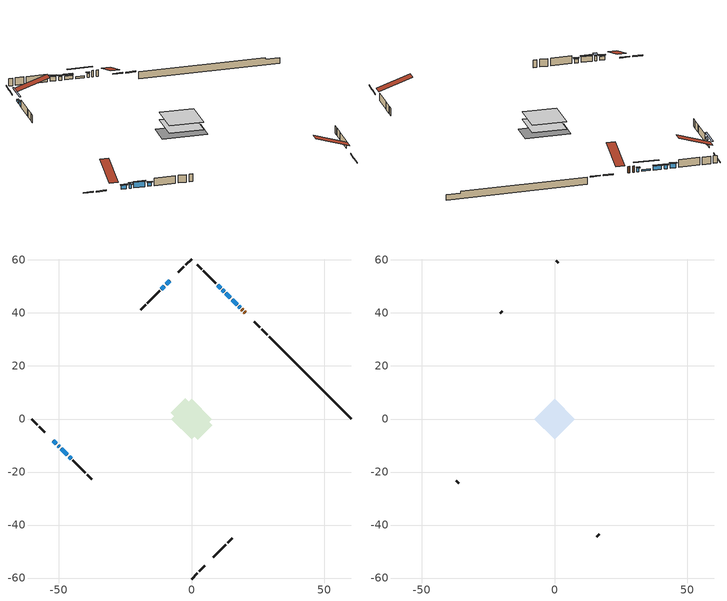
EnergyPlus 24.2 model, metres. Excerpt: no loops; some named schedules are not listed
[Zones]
conditioned space
 floor adiabatic (AdiabaticFloorConstruction): -7.64,0 0,7.64 7.64,0 0,-7.64 z0.84
 floor foundation (Slab1 construction): -7.77,2.27 -2.27,7.77 7.77,-2.27 2.27,-7.77 z-1.48
 wall outside (RimJoist1 construction): 0,-60.38 2.18,-58.19 / -60.38,0 -58.19,-2.18 / 0,60.38 -2.18,58.19 / 28.64,31.74 26.45,33.92 z0.84:1.14
 wall outside (RimJoist2 construction): 2.84,-57.53 5.03,-55.35 / -57.53,-2.84 -55.35,-5.03 / -2.84,57.53 -5.03,55.35 / 25.8,34.58 23.61,36.76 z0.84:1.14
 wall outside (AdiabaticWallConstruction 1): 20.34,40.04 19.95,40.42 / 19.3,41.08 18.98,41.4 z0.84:2.87
 wall outside (AdiabaticWallConstruction): 18.32,42.06 17.89,42.49 / -52.07,-8.3 -50.96,-9.42 / 14.69,45.69 12.99,47.38 / 12.34,48.04 11.65,48.72 / -46.22,-14.15 -45.38,-15 z0.84:2.06; 17.23,43.14 15.34,45.03 / -8.3,52.07 -9.56,50.81 z0.84:1.43; 11,49.38 9.81,50.56 / -10.22,50.16 -11.4,48.97 z0.84:2.29; -50.3,-10.07 -49.87,-10.5 z0.84:2.37; -49.22,-11.16 -46.88,-13.5 z0.84:2.59
 wall outside (Wall1 construction): 8.3,-52.07 12.93,-47.44 / -44.72,-15.65 -40.09,-20.29 / -12.06,48.32 -16.69,43.68 / 9.16,51.22 4.52,55.85 z0.84:3.28
 wall outside (Wall2 construction): 13.59,-46.78 15.36,-45.01 / -39.43,-20.94 -37.66,-22.71 / -17.35,43.03 -19.12,41.26 / 3.87,56.51 2.1,58.28 z0.84:3.28
 wall foundation (FoundationWall1 construction): 29.3,31.08,-1.48 29.3,31.08,0.84 57.27,3.11,0.84 57.27,3.11,0.25 60.38,0,0.25 60.38,0,-1.48
 window (WindowConstruction 7): 18.32,42.06 17.89,42.49 z0.84:2.06
 window (WindowConstruction 6): -52.07,-8.3 -50.96,-9.42 z0.84:2.06
 window (WindowConstruction 9): 17.23,43.14 15.34,45.03 z0.84:1.43
 window (WindowConstruction 10): -8.3,52.07 -9.56,50.81 z0.84:1.43
 window (WindowConstruction): 14.68,45.69 12.99,47.38 z0.84:2.06
 window (WindowConstruction 1): 12.34,48.04 11.65,48.72 z0.84:2.06
 window (WindowConstruction 2): 11,49.38 9.81,50.56 z0.84:2.29
 window (WindowConstruction 3): -10.22,50.16 -11.4,48.97 z0.84:2.29
 window (WindowConstruction 8): -50.3,-10.07 -49.87,-10.5 z0.84:2.36
 window (WindowConstruction 4): -49.21,-11.16 -46.88,-13.49 z0.84:2.59
 window (WindowConstruction 5): -46.22,-14.15 -45.38,-15 z0.84:2.06
 door (Door): 20.34,40.04 19.95,40.42 z0.84:2.87
 door (Door 1): 19.3,41.08 18.98,41.4 z0.84:2.87
 ceiling adiabatic (AdiabaticFloorConstruction): 0,-7.64 7.64,0 0,7.64 -7.64,0 z0.84
attic - vented
 floor to conditioned space (Floor1 construction Reversed): -7.64,0 0,7.64 7.64,0 0,-7.64 z3.28
 wall outside (Wall3 construction): 16.02,-44.36 16.8,-43.58 / -37.01,-23.37 -36.22,-24.15 / -19.78,40.6 -20.56,39.82 / 1.44,58.94 0.66,59.72 z0.84:3.28
 roof outside (Roof1 construction): 7.64,-52.73,3.28 0.2,-45.29,6.79 -1.76,-47.25,6.79 5.68,-54.69,3.28; -52.73,-7.64,3.28 -45.29,-0.2,6.79 -47.25,1.76,6.79 -54.69,-5.68,3.28; -7.64,52.73,3.28 -0.2,45.29,6.79 1.76,47.25,6.79 -5.68,54.69,3.28; 20.99,39.38,3.28 13.55,31.94,6.79 15.51,29.98,6.79 22.96,37.42,3.28
shading: 17.68,42.7 18.53,41.85 18.96,42.28 18.11,43.13 z2.36; -50.75,-9.63 -52.29,-8.09 -52.72,-8.52 -51.18,-10.06 z2.36; 13.48,46.9 19.1,41.28 19.39,41.57 13.77,47.19 z4.06; -11.43,48.95 -6.44,53.94 -6.73,54.23 -11.72,49.24 z4.06; 12.78,47.59 14.9,45.48 15.33,45.91 13.21,48.02 z2.36; 11.44,48.93 12.55,47.83 12.98,48.26 11.87,49.36 z2.36; 9.6,50.77 11.21,49.17 11.64,49.6 10.03,51.21 z2.59; -11.55,48.83 -10.08,50.3 -10.37,50.59 -11.84,49.12 z2.49; -49.66,-10.72 -50.51,-9.86 -51.59,-10.94 -50.74,-11.79 z2.66; -46.67,-13.71 -49.43,-10.95 -49.64,-11.16 -46.88,-13.92 z2.89; -45.17,-15.21 -46.44,-13.94 -46.87,-14.37 -45.6,-15.64 z2.36
[Building]
Building 1: Terrain=Suburbs
[Site:Location]
Quebec Intl AP_QC: Latitude {deg}=46.8; Longitude {deg}=-71.38; Time Zone {hr}=-5; Elevation {m}=74; Keep Site Location Information=Yes
[Site:GroundTemperature:Shallow]
0.0108218, -2.24938, -2.43038, -1.3578, 2.94801, 7.23376, 10.9493, 13.303, 13.5029, 11.5886, 7.96783, 3.81355
[Site:WaterMainsTemperature]
Calculation Method=Schedule; Temperature Schedule=mains temperature schedule
[Material] Roughness=Rough; Thermal Absorptance=0.9
Name | Thickness {m} | Conductivity {W/m-K} | Density {kg/m3} | Specific Heat {J/kg-K} | Solar Absorptance | Visible Absorptance
asphalt or fiberglass shingles | 0.00635 | 0.162714 | 1121.4 | 1465.45 | 0.4 | 0.4
ceiling loosefill ins | 0.254 | 0.0480833 | 16.02 | 1046.75 | 0.7 | 0.7
ceiling stud and cavity | 0.1397 | 0.0857699 | 65.682 | 1177.47 | 0.7 | 0.7
concrete 4.0 in. | 0.1016 | 1.803125 | 2242.8 | 837.4 | 0.7 | 0.7
concrete 8.0 in. | 0.2032 | 1.803125 | 2242.8 | 837.4 | 0.7 | 0.7
door material | 0.04445 | 0.053851 | 512.64 | 1214.23 | 0.7 | 0.7
exterior vertical ins | 0.0355068 | 0.029427 | 32.04 | 1214.23 | 0.7 | 0.7
floor covering | 0.0127 | 0.0433444 | 54.468 | 1339.84 | 0.6 | 0.6
floor rigid ins; wall rigid ins 1 | 0.512978 | 0.029427 | 32.04 | 1214.23 | 0.7 | 0.7
floor stud and cavity | 0.1397 | 1.75129 | 37.0049 | 1207.88 | 0.7 | 0.7
furniture material conditioned space 1 | 0.1524 | 0.115458 | 640.8 | 1214.23 | 0.6 | 0.6
gypsum board | 0.0127 | 0.160291 | 801 | 837.4 | 0.6 | 0.6
gypsum board 1 | 0.0127 | 0.160291 | 801 | 837.4 | 0.7 | 0.7
osb sheathing 0.5 in. | 0.0127 | 0.115458 | 512.64 | 1214.23 | 0.7 | 0.7
osb sheathing 0.75 in. | 0.01905 | 0.115458 | 512.64 | 1214.23 | 0.7 | 0.7
osb sheathing 2.0 in. | 0.0508 | 0.115458 | 512.64 | 1214.23 | 0.7 | 0.7
rim joist rigid ins; wall rigid ins | 0.051816 | 0.029427 | 32.04 | 1214.23 | 0.7 | 0.7
rim joist stud and cavity | 0.0508 | 0.0461911 | 125.044 | 1163.47 | 0.6 | 0.6
rim joist stud and cavity 1 | 0.0508 | 0.433314 | 125.044 | 1163.47 | 0.6 | 0.6
wall stud and cavity | 0.1397 | 0.748539 | 139.0536 | 1170.24 | 0.7 | 0.7
wall stud and cavity 1 | 0.1397 | 0.0757768 | 139.0536 | 1170.24 | 0.7 | 0.7
wall stud and cavity 2 | 0.0889 | 6.9971 | 50.32683 | 1063.81 | 0.6 | 0.6
wall stud and cavity 3 | 0.0889 | 0.380278 | 52.3479 | 1209.89 | 0.7 | 0.7
wall stud and cavity 4 | 0.0889 | 0.391764 | 83.0341 | 1211.67 | 0.7 | 0.7
wood siding | 0.0254 | 0.102417 | 544.68 | 1172.36 | 0.4 | 0.4
wood siding 1 | 0.00254 | 0.102417 | 544.68 | 1172.36 | 0.4 | 0.4
wood siding 2; wood siding 3; wood siding 4 | 0.0254 | 0.102417 | 544.68 | 1172.36 | 0.7 | 0.7
[WindowMaterial:SimpleGlazingSystem]
Name | U-Factor {W/m2-K} | Solar Heat Gain Coefficient
WindowMaterial | 2.93609 | 0.6
WindowMaterial 1 | 2.94859 | 0.58
WindowMaterial 2 | 2.91168 | 0.63
WindowMaterial 3 | 2.88272 | 0.67
WindowMaterial 4 | 2.9236 | 0.62
WindowMaterial 5 | 3.01842 | 0.5
WindowMaterial 6 | 2.961077 | 0.63
WindowMaterial 7 | 3.04227 | 0.45
[Construction]
AdiabaticFloorConstruction: floor stud and cavity, floor rigid ins, osb sheathing 0.75 in., floor covering
AdiabaticWallConstruction: wood siding 3, wall rigid ins 1, wall stud and cavity 3, gypsum board
AdiabaticWallConstruction 1: wood siding 4, wall rigid ins 1, wall stud and cavity 3, gypsum board
Door; Door 1: door material
Floor1 construction Reversed: gypsum board, ceiling stud and cavity, ceiling loosefill ins
FoundationWall1 construction: concrete 8.0 in., gypsum board 1
furniture construction conditioned space 1: furniture material conditioned space 1
PartitionWallConstruction: gypsum board, wall stud and cavity 4, gypsum board
RimJoist1 construction: wood siding 2, rim joist rigid ins, osb sheathing 2.0 in., rim joist stud and cavity
RimJoist2 construction: wood siding 2, osb sheathing 2.0 in., rim joist stud and cavity 1
Roof1 construction: asphalt or fiberglass shingles
Slab1 construction: concrete 4.0 in.
Wall1 construction: wood siding, wall rigid ins, osb sheathing 0.5 in., wall stud and cavity, gypsum board
Wall2 construction: wood siding, osb sheathing 0.5 in., wall stud and cavity 1, gypsum board
Wall3 construction: wood siding 1, wall stud and cavity 2
WindowConstruction; WindowConstruction 5: WindowMaterial
WindowConstruction 1: WindowMaterial 1
WindowConstruction 10; WindowConstruction 9: WindowMaterial 7
WindowConstruction 2; WindowConstruction 3: WindowMaterial 2
WindowConstruction 4: WindowMaterial 3
WindowConstruction 6: WindowMaterial 4
WindowConstruction 7: WindowMaterial 5
WindowConstruction 8: WindowMaterial 6
[Zone] Multiplier=1; Part of Total Floor Area=Yes
Name | Volume {m3}
attic - vented | 66.4781
conditioned space | 565.6
[Space]
Name | Zone | Volume {m3}
attic - vented 1 | attic - vented | 66.4781
conditioned space 1 | conditioned space | 565.6
[ZoneInfiltration:EffectiveLeakageArea]
infil attic - vented 1: Zone or Space=attic - vented 1; Schedule=Always On Discrete; Effective Air Leakage Area {cm2}=4310.4; Stack Coefficient=0.000413496; Wind Coefficient=1.3739e-05
[ZoneMixing]
whole house fan mix: Zone or Space=attic - vented; Schedule=Always On Continuous; Design Flow Rate Calculation Method=Flow/Zone; Design Flow Rate {m3/s}=0; Source Zone or Space=conditioned space
[SurfaceProperty:ExposedFoundationPerimeter]
Slab1: Exposed Perimeter Calculation Method=TotalExposedPerimeter; Total Exposed Perimeter {m}=43.953
[InternalMass] Zone or ZoneList=conditioned space; Space or SpaceList=conditioned space 1
Name | Construction | Surface Area {m2}
furniture mass conditioned space 1 | furniture construction conditioned space 1 | 90.8402
partition wall mass | PartitionWallConstruction | 227.101
[Lights]
interior lighting: Zone or ZoneList or Space or SpaceList=conditioned space 1; Schedule=interior lighting schedule; Design Level Calculation Method=LightingLevel; Lighting Level {W}=343.2; Return Air Fraction=0; Fraction Radiant=0.6; Fraction Visible=0.2; Fraction Replaceable=1
[People]
occupants: Zone or ZoneList or Space or SpaceList=conditioned space 1; Number of People Schedule=occupants schedule; Number of People Calculation Method=People; Number of People=3; Fraction Radiant=0.314171; Sensible Heat Fraction=0.56303; Activity Level Schedule=occupants activity schedule; Carbon Dioxide Generation Rate {m3/s-W}=0; Enable ASHRAE 55 Comfort Warnings=No; Mean Radiant Temperature Calculation Type=EnclosureAveraged
[ElectricEquipment] Zone or ZoneList or Space or SpaceList=conditioned space 1; Design Level Calculation Method=EquipmentLevel
Name | Schedule | Design Level {W} | Fraction Latent | Fraction Radiant | Fraction Lost
clothes dryer | clothes dryer schedule | 140.772 | 0.015 | 0.081 | 0.85
clothes washer | clothes washer schedule | 32.1985 | 0.03 | 0.162 | 0.7
cooking range | cooking range schedule | 215.147 | 0.08 | 0.432 | 0.2
dishwasher | dishwasher schedule | 66.8632 | 0.3 | 0.18 | 0.4
fridge | fridge schedule | 72.9452 | 0 | 0.6 | 0
mech vent bath fan 0 | mech vent bath fan 0 schedule | 50.2 | 0 | 0 | 1
mech vent bath fan 1 | mech vent bath fan 1 schedule | 50.2 | 0 | 0 | 1
mech vent house fan | mech vent house fan schedule | 19.8133 | 0 | 0 | 0.5
mech vent house fan cfis | mech vent house fan cfis schedule | 0 | 0 | 0 | 0
mech vent range fan 0 | mech vent range fan 0 schedule | 57 | 0 | 0 | 1
misc plug loads | misc plug loads schedule | 494.7 | 0.045 | 0.513 | 0.1
whole house fan | Always On Discrete | 0 | 0 | 0 | 1
[OtherEquipment] Zone or ZoneList or Space or SpaceList=conditioned space 1; Design Level Calculation Method=EquipmentLevel
Name | Fuel Type | Schedule | Design Level {W} | Fraction Latent | Fraction Radiant | Fraction Lost
clothes dryer 1 | Electricity | clothes dryer schedule | 0 | 0.015 | 0.081 | 0.85
cooking range 1 | Electricity | cooking range schedule | 0 | 0.08 | 0.432 | 0.2
general water use latent | None | general water use schedule | 62.594 | 1 | 0 | 0
general water use sensible | None | general water use schedule | -61.6891 | 0 | 0.6 | 0
mech vent house fan latent load | None | Always On Discrete | 0 | 1 | 0 | 0
mech vent house fan sensible load | None | Always On Discrete | 0 | 0 | 0 | 0
water heater energy adjustment1 | Electricity | Always On Discrete | 0.01 | 0 | 0 | 1
[ZoneInfiltration:DesignFlowRate] Zone or ZoneList or Space or SpaceList=conditioned space 1; Schedule=Always On Discrete; Design Flow Rate Calculation Method=Flow/Zone; Design Flow Rate {m3/s}=0
infil flow; natural vent flow; whole house fan flow
[Foundation:Kiva]
Foundation Kiva 1: Initial Indoor Air Temperature {C}=18; Wall Height Above Grade {m}=0.839998; Wall Depth Below Slab {m}=0.2032; Custom Block Material Name 1=exterior vertical ins; Custom Block Depth 1 {m}=2.31999; Custom Block X Position 1 {m}=0.2159; Custom Block Z Position 1 {m}=0
[Foundation:Kiva:Settings]
Soil Conductivity {W/m-K}=0.849921; Soil Density {kg/m3}=1842.3; Soil Specific Heat {J/kg-K}=418.7; Ground Solar Absorptivity=0.9; Ground Thermal Absorptivity=0.9; Ground Surface Roughness {m}=0.03; Far-Field Width {m}=40; Deep-Ground Boundary Condition=ZeroFlux; Deep-Ground Depth {m}=40; Minimum Cell Dimension {m}=0.2; Maximum Cell Growth Coefficient=3; Simulation Timestep=Timestep
[Exterior:Lights]
exterior lighting: Schedule=exterior lighting schedule; Design Level {W}=75.6
[Schedule:Constant]
Name | Hourly Value
Always On Continuous; mech vent house fan schedule; mech vent house fan cfis schedule; Always On Discrete | 1
occupants activity schedule | 117.228
fridge schedule | 0
[Schedule:Week:Daily]
interior lighting schedule Week Rule - Jan1-Jan27: interior lighting schedule day, interior lighting schedule day, interior lighting schedule day, interior lighting schedule day, interior lighting schedule day, interior lighting schedule day, interior lighting schedule day, interior lighting schedule default day, interior lighting schedule default day, interior lighting schedule default day, interior lighting schedule default day, interior lighting schedule default day
interior lighting schedule Week Rule - Jan28-Feb3: interior lighting schedule day, interior lighting schedule day, interior lighting schedule day, interior lighting schedule day, interior lighting schedule day 1, interior lighting schedule day 1, interior lighting schedule day 1, interior lighting schedule default day, interior lighting schedule default day, interior lighting schedule default day, interior lighting schedule default day, interior lighting schedule default day
interior lighting schedule Week Rule - Feb4-Feb24: interior lighting schedule day 1, interior lighting schedule day 1, interior lighting schedule day 1, interior lighting schedule day 1, interior lighting schedule day 1, interior lighting schedule day 1, interior lighting schedule day 1, interior lighting schedule default day, interior lighting schedule default day, interior lighting schedule default day, interior lighting schedule default day, interior lighting schedule default day
interior lighting schedule Week Rule - Feb25-Mar3: interior lighting schedule day 1, interior lighting schedule day 1, interior lighting schedule day 1, interior lighting schedule day 1, interior lighting schedule day 2, interior lighting schedule day 2, interior lighting schedule day 2, interior lighting schedule default day, interior lighting schedule default day, interior lighting schedule default day, interior lighting schedule default day, interior lighting schedule default day
interior lighting schedule Week Rule - Mar4-Mar31: interior lighting schedule day 2, interior lighting schedule day 2, interior lighting schedule day 2, interior lighting schedule day 2, interior lighting schedule day 2, interior lighting schedule day 2, interior lighting schedule day 2, interior lighting schedule default day, interior lighting schedule default day, interior lighting schedule default day, interior lighting schedule default day, interior lighting schedule default day
interior lighting schedule Week Rule - Apr1-Apr28: interior lighting schedule day 3, interior lighting schedule day 3, interior lighting schedule day 3, interior lighting schedule day 3, interior lighting schedule day 3, interior lighting schedule day 3, interior lighting schedule day 3, interior lighting schedule default day, interior lighting schedule default day, interior lighting schedule default day, interior lighting schedule default day, interior lighting schedule default day
interior lighting schedule Week Rule - Apr29-May5: interior lighting schedule day 3, interior lighting schedule day 3, interior lighting schedule day 4, interior lighting schedule day 4, interior lighting schedule day 4, interior lighting schedule day 4, interior lighting schedule day 4, interior lighting schedule default day, interior lighting schedule default day, interior lighting schedule default day, interior lighting schedule default day, interior lighting schedule default day
interior lighting schedule Week Rule - May6-May26: interior lighting schedule day 4, interior lighting schedule day 4, interior lighting schedule day 4, interior lighting schedule day 4, interior lighting schedule day 4, interior lighting schedule day 4, interior lighting schedule day 4, interior lighting schedule default day, interior lighting schedule default day, interior lighting schedule default day, interior lighting schedule default day, interior lighting schedule default day
interior lighting schedule Week Rule - May27-Jun2: interior lighting schedule day 4, interior lighting schedule day 4, interior lighting schedule day 4, interior lighting schedule day 4, interior lighting schedule day 4, interior lighting schedule day 5, interior lighting schedule day 5, interior lighting schedule default day, interior lighting schedule default day, interior lighting schedule default day, interior lighting schedule default day, interior lighting schedule default day
interior lighting schedule Week Rule - Jun3-Jun30: interior lighting schedule day 5, interior lighting schedule day 5, interior lighting schedule day 5, interior lighting schedule day 5, interior lighting schedule day 5, interior lighting schedule day 5, interior lighting schedule day 5, interior lighting schedule default day, interior lighting schedule default day, interior lighting schedule default day, interior lighting schedule default day, interior lighting schedule default day
interior lighting schedule Week Rule - Jul1-Jul28: interior lighting schedule day 6, interior lighting schedule day 6, interior lighting schedule day 6, interior lighting schedule day 6, interior lighting schedule day 6, interior lighting schedule day 6, interior lighting schedule day 6, interior lighting schedule default day, interior lighting schedule default day, interior lighting schedule default day, interior lighting schedule default day, interior lighting schedule default day
interior lighting schedule Week Rule - Jul29-Aug4: interior lighting schedule day 6, interior lighting schedule day 6, interior lighting schedule day 6, interior lighting schedule day 7, interior lighting schedule day 7, interior lighting schedule day 7, interior lighting schedule day 7, interior lighting schedule default day, interior lighting schedule default day, interior lighting schedule default day, interior lighting schedule default day, interior lighting schedule default day
interior lighting schedule Week Rule - Aug5-Aug25: interior lighting schedule day 7, interior lighting schedule day 7, interior lighting schedule day 7, interior lighting schedule day 7, interior lighting schedule day 7, interior lighting schedule day 7, interior lighting schedule day 7, interior lighting schedule default day, interior lighting schedule default day, interior lighting schedule default day, interior lighting schedule default day, interior lighting schedule default day
interior lighting schedule Week Rule - Aug26-Sep1: interior lighting schedule day 7, interior lighting schedule day 7, interior lighting schedule day 7, interior lighting schedule day 7, interior lighting schedule day 7, interior lighting schedule day 7, interior lighting schedule day 8, interior lighting schedule default day, interior lighting schedule default day, interior lighting schedule default day, interior lighting schedule default day, interior lighting schedule default day
interior lighting schedule Week Rule - Sep2-Sep29: interior lighting schedule day 8, interior lighting schedule day 8, interior lighting schedule day 8, interior lighting schedule day 8, interior lighting schedule day 8, interior lighting schedule day 8, interior lighting schedule day 8, interior lighting schedule default day, interior lighting schedule default day, interior lighting schedule default day, interior lighting schedule default day, interior lighting schedule default day
interior lighting schedule Week Rule - Sep30-Oct6: interior lighting schedule day 8, interior lighting schedule day 9, interior lighting schedule day 9, interior lighting schedule day 9, interior lighting schedule day 9, interior lighting schedule day 9, interior lighting schedule day 9, interior lighting schedule default day, interior lighting schedule default day, interior lighting schedule default day, interior lighting schedule default day, interior lighting schedule default day
interior lighting schedule Week Rule - Oct7-Oct27: interior lighting schedule day 9, interior lighting schedule day 9, interior lighting schedule day 9, interior lighting schedule day 9, interior lighting schedule day 9, interior lighting schedule day 9, interior lighting schedule day 9, interior lighting schedule default day, interior lighting schedule default day, interior lighting schedule default day, interior lighting schedule default day, interior lighting schedule default day
interior lighting schedule Week Rule - Oct28-Nov3: interior lighting schedule day 9, interior lighting schedule day 9, interior lighting schedule day 9, interior lighting schedule day 9, interior lighting schedule day 10, interior lighting schedule day 10, interior lighting schedule day 10, interior lighting schedule default day, interior lighting schedule default day, interior lighting schedule default day, interior lighting schedule default day, interior lighting schedule default day
interior lighting schedule Week Rule - Nov4-Nov24: interior lighting schedule day 10, interior lighting schedule day 10, interior lighting schedule day 10, interior lighting schedule day 10, interior lighting schedule day 10, interior lighting schedule day 10, interior lighting schedule day 10, interior lighting schedule default day, interior lighting schedule default day, interior lighting schedule default day, interior lighting schedule default day, interior lighting schedule default day
interior lighting schedule Week Rule - Nov25-Dec1: interior lighting schedule day 10, interior lighting schedule day 10, interior lighting schedule day 10, interior lighting schedule day 10, interior lighting schedule day 10, interior lighting schedule day 10, interior lighting schedule day 11, interior lighting schedule default day, interior lighting schedule default day, interior lighting schedule default day, interior lighting schedule default day, interior lighting schedule default day
interior lighting schedule Week Rule - Dec2-Dec31: interior lighting schedule day 11, interior lighting schedule day 11, interior lighting schedule day 11, interior lighting schedule day 11, interior lighting schedule day 11, interior lighting schedule day 11, interior lighting schedule day 11, interior lighting schedule default day, interior lighting schedule default day, interior lighting schedule default day, interior lighting schedule default day, interior lighting schedule default day
occupants schedule Week Rule - Jan1-Dec31: occupants schedule day, occupants schedule day, occupants schedule day, occupants schedule day, occupants schedule day, occupants schedule day, occupants schedule day, occupants schedule default day, occupants schedule default day, occupants schedule default day, occupants schedule default day, occupants schedule default day
clothes dryer schedule Week Rule - Jan1-Dec31: clothes dryer schedule day, clothes dryer schedule day, clothes dryer schedule day, clothes dryer schedule day, clothes dryer schedule day, clothes dryer schedule day, clothes dryer schedule day, clothes dryer schedule default day, clothes dryer schedule default day, clothes dryer schedule default day, clothes dryer schedule default day, clothes dryer schedule default day
clothes washer schedule Week Rule - Jan1-Dec31: clothes washer schedule day, clothes washer schedule day, clothes washer schedule day, clothes washer schedule day, clothes washer schedule day, clothes washer schedule day, clothes washer schedule day, clothes washer schedule default day, clothes washer schedule default day, clothes washer schedule default day, clothes washer schedule default day, clothes washer schedule default day
cooking range schedule Week Rule - Jan1-Dec31: cooking range schedule day, cooking range schedule day, cooking range schedule day, cooking range schedule day, cooking range schedule day, cooking range schedule day, cooking range schedule day, cooking range schedule default day, cooking range schedule default day, cooking range schedule default day, cooking range schedule default day, cooking range schedule default day
dishwasher schedule Week Rule - Jan1-Dec31: dishwasher schedule day, dishwasher schedule day, dishwasher schedule day, dishwasher schedule day, dishwasher schedule day, dishwasher schedule day, dishwasher schedule day, dishwasher schedule default day, dishwasher schedule default day, dishwasher schedule default day, dishwasher schedule default day, dishwasher schedule default day
mech vent bath fan 0 schedule Week Rule - Jan1-Dec31: mech vent bath fan 0 schedule day, mech vent bath fan 0 schedule day, mech vent bath fan 0 schedule day, mech vent bath fan 0 schedule day, mech vent bath fan 0 schedule day, mech vent bath fan 0 schedule day, mech vent bath fan 0 schedule day, mech vent bath fan 0 schedule default day, mech vent bath fan 0 schedule default day, mech vent bath fan 0 schedule default day, mech vent bath fan 0 schedule default day, mech vent bath fan 0 schedule default day
mech vent bath fan 1 schedule Week Rule - Jan1-Dec31: mech vent bath fan 1 schedule day, mech vent bath fan 1 schedule day, mech vent bath fan 1 schedule day, mech vent bath fan 1 schedule day, mech vent bath fan 1 schedule day, mech vent bath fan 1 schedule day, mech vent bath fan 1 schedule day, mech vent bath fan 1 schedule default day, mech vent bath fan 1 schedule default day, mech vent bath fan 1 schedule default day, mech vent bath fan 1 schedule default day, mech vent bath fan 1 schedule default day
mech vent range fan 0 schedule Week Rule - Jan1-Dec31: mech vent range fan 0 schedule day, mech vent range fan 0 schedule day, mech vent range fan 0 schedule day, mech vent range fan 0 schedule day, mech vent range fan 0 schedule day, mech vent range fan 0 schedule day, mech vent range fan 0 schedule day, mech vent range fan 0 schedule default day, mech vent range fan 0 schedule default day, mech vent range fan 0 schedule default day, mech vent range fan 0 schedule default day, mech vent range fan 0 schedule default day
misc plug loads schedule Week Rule - Jan1-Dec31: misc plug loads schedule day, misc plug loads schedule day, misc plug loads schedule day, misc plug loads schedule day, misc plug loads schedule day, misc plug loads schedule day, misc plug loads schedule day, misc plug loads schedule default day, misc plug loads schedule default day, misc plug loads schedule default day, misc plug loads schedule default day, misc plug loads schedule default day
general water use schedule Week Rule - Jan1-Dec31: general water use schedule day, general water use schedule day, general water use schedule day, general water use schedule day, general water use schedule day, general water use schedule day, general water use schedule day, general water use schedule default day, general water use schedule default day, general water use schedule default day, general water use schedule default day, general water use schedule default day
exterior lighting schedule Week Rule - Jan1-Jan27: exterior lighting schedule day, exterior lighting schedule day, exterior lighting schedule day, exterior lighting schedule day, exterior lighting schedule day, exterior lighting schedule day, exterior lighting schedule day, exterior lighting schedule default day, exterior lighting schedule default day, exterior lighting schedule default day, exterior lighting schedule default day, exterior lighting schedule default day
exterior lighting schedule Week Rule - Jan28-Feb3: exterior lighting schedule day, exterior lighting schedule day, exterior lighting schedule day, exterior lighting schedule day, exterior lighting schedule day 1, exterior lighting schedule day 1, exterior lighting schedule day 1, exterior lighting schedule default day, exterior lighting schedule default day, exterior lighting schedule default day, exterior lighting schedule default day, exterior lighting schedule default day
exterior lighting schedule Week Rule - Feb4-Feb24: exterior lighting schedule day 1, exterior lighting schedule day 1, exterior lighting schedule day 1, exterior lighting schedule day 1, exterior lighting schedule day 1, exterior lighting schedule day 1, exterior lighting schedule day 1, exterior lighting schedule default day, exterior lighting schedule default day, exterior lighting schedule default day, exterior lighting schedule default day, exterior lighting schedule default day
exterior lighting schedule Week Rule - Feb25-Mar3: exterior lighting schedule day 1, exterior lighting schedule day 1, exterior lighting schedule day 1, exterior lighting schedule day 1, exterior lighting schedule day 2, exterior lighting schedule day 2, exterior lighting schedule day 2, exterior lighting schedule default day, exterior lighting schedule default day, exterior lighting schedule default day, exterior lighting schedule default day, exterior lighting schedule default day
exterior lighting schedule Week Rule - Mar4-Mar31: exterior lighting schedule day 2, exterior lighting schedule day 2, exterior lighting schedule day 2, exterior lighting schedule day 2, exterior lighting schedule day 2, exterior lighting schedule day 2, exterior lighting schedule day 2, exterior lighting schedule default day, exterior lighting schedule default day, exterior lighting schedule default day, exterior lighting schedule default day, exterior lighting schedule default day
exterior lighting schedule Week Rule - Apr1-Apr28: exterior lighting schedule day 3, exterior lighting schedule day 3, exterior lighting schedule day 3, exterior lighting schedule day 3, exterior lighting schedule day 3, exterior lighting schedule day 3, exterior lighting schedule day 3, exterior lighting schedule default day, exterior lighting schedule default day, exterior lighting schedule default day, exterior lighting schedule default day, exterior lighting schedule default day
exterior lighting schedule Week Rule - Apr29-May5: exterior lighting schedule day 3, exterior lighting schedule day 3, exterior lighting schedule day 4, exterior lighting schedule day 4, exterior lighting schedule day 4, exterior lighting schedule day 4, exterior lighting schedule day 4, exterior lighting schedule default day, exterior lighting schedule default day, exterior lighting schedule default day, exterior lighting schedule default day, exterior lighting schedule default day
exterior lighting schedule Week Rule - May6-May26: exterior lighting schedule day 4, exterior lighting schedule day 4, exterior lighting schedule day 4, exterior lighting schedule day 4, exterior lighting schedule day 4, exterior lighting schedule day 4, exterior lighting schedule day 4, exterior lighting schedule default day, exterior lighting schedule default day, exterior lighting schedule default day, exterior lighting schedule default day, exterior lighting schedule default day
exterior lighting schedule Week Rule - May27-Jun2: exterior lighting schedule day 4, exterior lighting schedule day 4, exterior lighting schedule day 4, exterior lighting schedule day 4, exterior lighting schedule day 4, exterior lighting schedule day 5, exterior lighting schedule day 5, exterior lighting schedule default day, exterior lighting schedule default day, exterior lighting schedule default day, exterior lighting schedule default day, exterior lighting schedule default day
exterior lighting schedule Week Rule - Jun3-Jun30: exterior lighting schedule day 5, exterior lighting schedule day 5, exterior lighting schedule day 5, exterior lighting schedule day 5, exterior lighting schedule day 5, exterior lighting schedule day 5, exterior lighting schedule day 5, exterior lighting schedule default day, exterior lighting schedule default day, exterior lighting schedule default day, exterior lighting schedule default day, exterior lighting schedule default day
exterior lighting schedule Week Rule - Jul1-Jul28: exterior lighting schedule day 6, exterior lighting schedule day 6, exterior lighting schedule day 6, exterior lighting schedule day 6, exterior lighting schedule day 6, exterior lighting schedule day 6, exterior lighting schedule day 6, exterior lighting schedule default day, exterior lighting schedule default day, exterior lighting schedule default day, exterior lighting schedule default day, exterior lighting schedule default day
exterior lighting schedule Week Rule - Jul29-Aug4: exterior lighting schedule day 6, exterior lighting schedule day 6, exterior lighting schedule day 6, exterior lighting schedule day 7, exterior lighting schedule day 7, exterior lighting schedule day 7, exterior lighting schedule day 7, exterior lighting schedule default day, exterior lighting schedule default day, exterior lighting schedule default day, exterior lighting schedule default day, exterior lighting schedule default day
exterior lighting schedule Week Rule - Aug5-Aug25: exterior lighting schedule day 7, exterior lighting schedule day 7, exterior lighting schedule day 7, exterior lighting schedule day 7, exterior lighting schedule day 7, exterior lighting schedule day 7, exterior lighting schedule day 7, exterior lighting schedule default day, exterior lighting schedule default day, exterior lighting schedule default day, exterior lighting schedule default day, exterior lighting schedule default day
exterior lighting schedule Week Rule - Aug26-Sep1: exterior lighting schedule day 7, exterior lighting schedule day 7, exterior lighting schedule day 7, exterior lighting schedule day 7, exterior lighting schedule day 7, exterior lighting schedule day 7, exterior lighting schedule day 8, exterior lighting schedule default day, exterior lighting schedule default day, exterior lighting schedule default day, exterior lighting schedule default day, exterior lighting schedule default day
exterior lighting schedule Week Rule - Sep2-Sep29: exterior lighting schedule day 8, exterior lighting schedule day 8, exterior lighting schedule day 8, exterior lighting schedule day 8, exterior lighting schedule day 8, exterior lighting schedule day 8, exterior lighting schedule day 8, exterior lighting schedule default day, exterior lighting schedule default day, exterior lighting schedule default day, exterior lighting schedule default day, exterior lighting schedule default day
exterior lighting schedule Week Rule - Sep30-Oct6: exterior lighting schedule day 8, exterior lighting schedule day 9, exterior lighting schedule day 9, exterior lighting schedule day 9, exterior lighting schedule day 9, exterior lighting schedule day 9, exterior lighting schedule day 9, exterior lighting schedule default day, exterior lighting schedule default day, exterior lighting schedule default day, exterior lighting schedule default day, exterior lighting schedule default day
[Schedule:Year]
interior lighting schedule: interior lighting schedule Week Rule - Jan1-Jan27, 1, 1, 1, 27, interior lighting schedule Week Rule - Jan28-Feb3, 1, 28, 2, 3, interior lighting schedule Week Rule - Feb4-Feb24, 2, 4, 2, 24, interior lighting schedule Week Rule - Feb25-Mar3, 2, 25, 3, 3, interior lighting schedule Week Rule - Mar4-Mar31, 3, 4, 3, 31, interior lighting schedule Week Rule - Apr1-Apr28, 4, 1, 4, 28, interior lighting schedule Week Rule - Apr29-May5, 4, 29, 5, 5, interior lighting schedule Week Rule - May6-May26, 5, 6, 5, 26, interior lighting schedule Week Rule - May27-Jun2, 5, 27, 6, 2, interior lighting schedule Week Rule - Jun3-Jun30, 6, 3, 6, 30, interior lighting schedule Week Rule - Jul1-Jul28, 7, 1, 7, 28, interior lighting schedule Week Rule - Jul29-Aug4, 7, 29, 8, 4, interior lighting schedule Week Rule - Aug5-Aug25, 8, 5, 8, 25, interior lighting schedule Week Rule - Aug26-Sep1, 8, 26, 9, 1, interior lighting schedule Week Rule - Sep2-Sep29, 9, 2, 9, 29, interior lighting schedule Week Rule - Sep30-Oct6, 9, 30, 10, 6, interior lighting schedule Week Rule - Oct7-Oct27, 10, 7, 10, 27, interior lighting schedule Week Rule - Oct28-Nov3, 10, 28, 11, 3, interior lighting schedule Week Rule - Nov4-Nov24, 11, 4, 11, 24, interior lighting schedule Week Rule - Nov25-Dec1, 11, 25, 12, 1, interior lighting schedule Week Rule - Dec2-Dec31, 12, 2, 12, 31
occupants schedule: occupants schedule Week Rule - Jan1-Dec31, 1, 1, 12, 31
clothes dryer schedule: clothes dryer schedule Week Rule - Jan1-Dec31, 1, 1, 12, 31
clothes washer schedule: clothes washer schedule Week Rule - Jan1-Dec31, 1, 1, 12, 31
cooking range schedule: cooking range schedule Week Rule - Jan1-Dec31, 1, 1, 12, 31
dishwasher schedule: dishwasher schedule Week Rule - Jan1-Dec31, 1, 1, 12, 31
mech vent bath fan 0 schedule: mech vent bath fan 0 schedule Week Rule - Jan1-Dec31, 1, 1, 12, 31
mech vent bath fan 1 schedule: mech vent bath fan 1 schedule Week Rule - Jan1-Dec31, 1, 1, 12, 31
mech vent range fan 0 schedule: mech vent range fan 0 schedule Week Rule - Jan1-Dec31, 1, 1, 12, 31
misc plug loads schedule: misc plug loads schedule Week Rule - Jan1-Dec31, 1, 1, 12, 31
general water use schedule: general water use schedule Week Rule - Jan1-Dec31, 1, 1, 12, 31
exterior lighting schedule: exterior lighting schedule Week Rule - Jan1-Jan27, 1, 1, 1, 27, exterior lighting schedule Week Rule - Jan28-Feb3, 1, 28, 2, 3, exterior lighting schedule Week Rule - Feb4-Feb24, 2, 4, 2, 24, exterior lighting schedule Week Rule - Feb25-Mar3, 2, 25, 3, 3, exterior lighting schedule Week Rule - Mar4-Mar31, 3, 4, 3, 31, exterior lighting schedule Week Rule - Apr1-Apr28, 4, 1, 4, 28, exterior lighting schedule Week Rule - Apr29-May5, 4, 29, 5, 5, exterior lighting schedule Week Rule - May6-May26, 5, 6, 5, 26, exterior lighting schedule Week Rule - May27-Jun2, 5, 27, 6, 2, exterior lighting schedule Week Rule - Jun3-Jun30, 6, 3, 6, 30, exterior lighting schedule Week Rule - Jul1-Jul28, 7, 1, 7, 28, exterior lighting schedule Week Rule - Jul29-Aug4, 7, 29, 8, 4, exterior lighting schedule Week Rule - Aug5-Aug25, 8, 5, 8, 25, exterior lighting schedule Week Rule - Aug26-Sep1, 8, 26, 9, 1, exterior lighting schedule Week Rule - Sep2-Sep29, 9, 2, 9, 29, exterior lighting schedule Week Rule - Sep30-Oct6, 9, 30, 10, 6, exterior lighting schedule Week Rule - Oct7-Oct27, 10, 7, 10, 27, exterior lighting schedule Week Rule - Oct28-Nov3, 10, 28, 11, 3, exterior lighting schedule Week Rule - Nov4-Nov24, 11, 4, 11, 24, exterior lighting schedule Week Rule - Nov25-Dec1, 11, 25, 12, 1, exterior lighting schedule Week Rule - Dec2-Dec31, 12, 2, 12, 31
[Schedule:Compact]
mains temperature schedule: Through: 01/01, For: AllDays, Until: 24:00, 5.175, Through: 01/02, For: AllDays, Until: 24:00, 5.10167, Through: 01/03, For: AllDays, Until: 24:00, 5.02889, Through: 01/04, For: AllDays, Until: 24:00, 4.95778, Through: 01/05, For: AllDays, Until: 24:00, 4.88778, Through: 01/06, For: AllDays, Until: 24:00, 4.81833, Through: 01/07, For: AllDays, Until: 24:00, 4.75056, Through: 01/08, For: AllDays, Until: 24:00, 4.68389, Through: 01/09, For: AllDays, Until: 24:00, 4.61833, Through: 01/10, For: AllDays, Until: 24:00, 4.55389, Through: 01/11, For: AllDays, Until: 24:00, 4.49056, Through: 01/12, For: AllDays, Until: 24:00, 4.42889, Through: 01/13, For: AllDays, Until: 24:00, 4.36778, Through: 01/14, For: AllDays, Until: 24:00, 4.30889, Through: 01/15, For: AllDays, Until: 24:00, 4.25056, Through: 01/16, For: AllDays, Until: 24:00, 4.19389, Through: 01/17, For: AllDays, Until: 24:00, 4.13833, Through: 01/18, For: AllDays, Until: 24:00, 4.08444, Through: 01/19, For: AllDays, Until: 24:00, 4.03167, Through: 01/20, For: AllDays, Until: 24:00, 3.98056, Through: 01/21, For: AllDays, Until: 24:00, 3.93056, Through: 01/22, For: AllDays, Until: 24:00, 3.88222, Through: 01/23, For: AllDays, Until: 24:00, 3.835, Through: 01/24, For: AllDays, Until: 24:00, 3.78944, Through: 01/25, For: AllDays, Until: 24:00, 3.74556, Through: 01/26, For: AllDays, Until: 24:00, 3.70278, Through: 01/27, For: AllDays, Until: 24:00, 3.66167, Through: 01/28, For: AllDays, Until: 24:00, 3.62167, Through: 01/29, For: AllDays, Until: 24:00, 3.58389, Through: 01/30, For: AllDays, Until: 24:00, 3.54722, Through: 01/31, For: AllDays, Until: 24:00, 3.51167, Through: 02/01, For: AllDays, Until: 24:00, 3.47833, Through: 02/02, For: AllDays, Until: 24:00, 3.44611, Through: 02/03, For: AllDays, Until: 24:00, 3.41556, Through: 02/04, For: AllDays, Until: 24:00, 3.38667, Through: 02/05, For: AllDays, Until: 24:00, 3.35944, Through: 02/06, For: AllDays, Until: 24:00, 3.33389, Through: 02/07, For: AllDays, Until: 24:00, 3.30944, Through: 02/08, For: AllDays, Until: 24:00, 3.28667, Through: 02/09, For: AllDays, Until: 24:00, 3.26611, Through: 02/10, For: AllDays, Until: 24:00, 3.24667, Through: 02/11, For: AllDays, Until: 24:00, 3.22889, Through: 02/12, For: AllDays, Until: 24:00, 3.21278, Through: 02/13, For: AllDays, Until: 24:00, 3.19833, Through: 02/14, For: AllDays, Until: 24:00, 3.18556, Through: 02/15, For: AllDays, Until: 24:00, 3.17389, Through: 02/16, For: AllDays, Until: 24:00, 3.16444, Through: 02/17, For: AllDays, Until: 24:00, 3.15667, Through: 02/18, For: AllDays, Until: 24:00, 3.15056, Through: 02/19, For: AllDays, Until: 24:00, 3.14556, Through: 02/20, For: AllDays, Until: 24:00, 3.14278, Through: 02/21, For: AllDays, Until: 24:00, 3.14111, Through: 02/22, For: AllDays, Until: 24:00, 3.14167, Through: 02/23, For: AllDays, Until: 24:00, 3.14333, Through: 02/24, For: AllDays, Until: 24:00, 3.14722, Through: 02/25, For: AllDays, Until: 24:00, 3.15222, Through: 02/26, For: AllDays, Until: 24:00, 3.15944, Through: 02/27, For: AllDays, Until: 24:00, 3.16778, Through: 02/28, For: AllDays, Until: 24:00, 3.17778, Through: 03/01, For: AllDays, Until: 24:00, 3.18944, Through: 03/02, For: AllDays, Until: 24:00, 3.20333, Through: 03/03, For: AllDays, Until: 24:00, 3.21833, Through: 03/04, For: AllDays, Until: 24:00, 3.235, Through: 03/05, For: AllDays, Until: 24:00, 3.25333, Through: 03/06, For: AllDays, Until: 24:00, 3.27333, Through: 03/07, For: AllDays, Until: 24:00, 3.29444, Through: 03/08, For: AllDays, Until: 24:00, 3.31778, Through: 03/09, For: AllDays, Until: 24:00, 3.34222, Through: 03/10, For: AllDays, Until: 24:00, 3.36889, Through: 03/11, For: AllDays, Until: 24:00, 3.39667, Through: 03/12, For: AllDays, Until: 24:00, 3.42611, Through: 03/13, For: AllDays, Until: 24:00, 3.45722, Through: 03/14, For: AllDays, Until: 24:00, 3.49, Through: 03/15, For: AllDays, Until: 24:00, 3.52389, Through: 03/16, For: AllDays, Until: 24:00, 3.55944, Through: 03/17, For: AllDays, Until: 24:00, 3.59667, Through: 03/18, For: AllDays, Until: 24:00, 3.63556, Through: 03/19, For: AllDays, Until: 24:00, 3.67556, Through: 03/20, For: AllDays, Until: 24:00, 3.71722, Through: 03/21, For: AllDays, Until: 24:00, 3.76056, Through: 03/22, For: AllDays, Until: 24:00, 3.80556, Through: 03/23, For: AllDays, Until: 24:00, 3.85111, Through: 03/24, For: AllDays, Until: 24:00, 3.89889, Through: 03/25, For: AllDays, Until: 24:00, 3.94778, Through: 03/26, For: AllDays, Until: 24:00, 3.99833, Through: 03/27, For: AllDays, Until: 24:00, 4.05, Through: 03/28, For: AllDays, Until: 24:00, 4.10333, Through: 03/29, For: AllDays, Until: 24:00, 4.15778, Through: 03/30, For: AllDays, Until: 24:00, 4.21333, Through: 03/31, For: AllDays, Until: 24:00, 4.27056, Through: 04/01, For: AllDays, Until: 24:00, 4.32944, Through: 04/02, For: AllDays, Until: 24:00, 4.38889, Through: 04/03, For: AllDays, Until: 24:00, 4.45, Through: 04/04, For: AllDays, Until: 24:00, 4.51222, Through: 04/05, For: AllDays, Until: 24:00, 4.57611, Through: 04/06, For: AllDays, Until: 24:00, 4.64056, Through: 04/07, For: AllDays, Until: 24:00, 4.70667, Through: 04/08, For: AllDays, Until: 24:00, 4.77389, Through: 04/09, For: AllDays, Until: 24:00, 4.84222, Through: 04/10, For: AllDays, Until: 24:00, 4.91167, Through: 04/11, For: AllDays, Until: 24:00, 4.98278, Through: 04/12, For: AllDays, Until: 24:00, 5.05444, Through: 04/13, For: AllDays, Until: 24:00, 5.12722, Through: 04/14, For: AllDays, Until: 24:00, 5.20111, Through: 04/15, For: AllDays, Until: 24:00, 5.27611, Through: 04/16, For: AllDays, Until: 24:00, 5.35167, Through: 04/17, For: AllDays, Until: 24:00, 5.42889, Through: 04/18, For: AllDays, Until: 24:00, 5.50667, Through: 04/19, For: AllDays, Until: 24:00, 5.58556, Through: 04/20, For: AllDays, Until: 24:00, 5.665, Through: 04/21, For: AllDays, Until: 24:00, 5.74611, Through: 04/22, For: AllDays, Until: 24:00, 5.82722, Through: 04/23, For: AllDays, Until: 24:00, 5.91, Through: 04/24, For: AllDays, Until: 24:00, 5.99278, Through: 04/25, For: AllDays, Until: 24:00, 6.07722, Through: 04/26, For: AllDays, Until: 24:00, 6.16167, Through: 04/27, For: AllDays, Until: 24:00, 6.24722, Through: 04/28, For: AllDays, Until: 24:00, 6.33389, Through: 04/29, For: AllDays, Until: 24:00, 6.42056, Through: 04/30, For: AllDays, Until: 24:00, 6.50833, Through: 05/01, For: AllDays, Until: 24:00, 6.59667, Through: 05/02, For: AllDays, Until: 24:00, 6.68556, Through: 05/03, For: AllDays, Until: 24:00, 6.775, Through: 05/04, For: AllDays, Until: 24:00, 6.86556, Through: 05/05, For: AllDays, Until: 24:00, 6.95611, Through: 05/06, For: AllDays, Until: 24:00, 7.04722, Through: 05/07, For: AllDays, Until: 24:00, 7.13889, Through: 05/08, For: AllDays, Until: 24:00, 7.23111, Through: 05/09, For: AllDays, Until: 24:00, 7.32333, Through: 05/10, For: AllDays, Until: 24:00, 7.41667, Through: 05/11, For: AllDays, Until: 24:00, 7.51, Through: 05/12, For: AllDays, Until: 24:00, 7.60389, Through: 05/13, For: AllDays, Until: 24:00, 7.69778, Through: 05/14, For: AllDays, Until: 24:00, 7.79222, Through: 05/15, For: AllDays, Until: 24:00, 7.88667, Through: 05/16, For: AllDays, Until: 24:00, 7.98167, Through: 05/17, For: AllDays, Until: 24:00, 8.07667, Through: 05/18, For: AllDays, Until: 24:00, 8.17167, Through: 05/19, For: AllDays, Until: 24:00, 8.26722, Through: 05/20, For: AllDays, Until: 24:00, 8.36278, Through: 05/21, For: AllDays, Until: 24:00, 8.45833, Through: 05/22, For: AllDays, Until: 24:00, 8.55444, Through: 05/23, For: AllDays, Until: 24:00, 8.65, Through: 05/24, For: AllDays, Until: 24:00, 8.74611, Through: 05/25, For: AllDays, Until: 24:00, 8.84167, Through: 05/26, For: AllDays, Until: 24:00, 8.93722, Through: 05/27, For: AllDays, Until: 24:00, 9.03333, Through: 05/28, For: AllDays, Until: 24:00, 9.12889, Through: 05/29, For: AllDays, Until: 24:00, 9.22389, Through: 05/30, For: AllDays, Until: 24:00, 9.31944, Through: 05/31, For: AllDays, Until: 24:00, 9.41444, Through: 06/01, For: AllDays, Until: 24:00, 9.50944, Through: 06/02, For: AllDays, Until: 24:00, 9.60389, Through: 06/03, For: AllDays, Until: 24:00, 9.69833, Through: 06/04, For: AllDays, Until: 24:00, 9.79278, Through: 06/05, For: AllDays, Until: 24:00, 9.88667, Through: 06/06, For: AllDays, Until: 24:00, 9.98, Through: 06/07, For: AllDays, Until: 24:00, 10.0728, Through: 06/08, For: AllDays, Until: 24:00, 10.1656, Through: 06/09, For: AllDays, Until: 24:00, 10.2578, Through: 06/10, For: AllDays, Until: 24:00, 10.3494, Through: 06/11, For: AllDays, Until: 24:00, 10.4411, Through: 06/12, For: AllDays, Until: 24:00, 10.5317, Through: 06/13, For: AllDays, Until: 24:00, 10.6222, Through: 06/14, For: AllDays, Until: 24:00, 10.7117, Through: 06/15, For: AllDays, Until: 24:00, 10.8006, Through: 06/16, For: AllDays, Until: 24:00, 10.8889, Through: 06/17, For: AllDays, Until: 24:00, 10.9772, Through: 06/18, For: AllDays, Until: 24:00, 11.0639, Through: 06/19, For: AllDays, Until: 24:00, 11.1506, Through: 06/20, For: AllDays, Until: 24:00, 11.2361, Through: 06/21, For: AllDays, Until: 24:00, 11.3211, Through: 06/22, For: AllDays, Until: 24:00, 11.4056, Through: 06/23, For: AllDays, Until: 24:00, 11.4889, Through: 06/24, For: AllDays, Until: 24:00, 11.5711, Through: 06/25, For: AllDays, Until: 24:00, 11.6533, Through: 06/26, For: AllDays, Until: 24:00, 11.7339, Through: 06/27, For: AllDays, Until: 24:00, 11.8139, Through: 06/28, For: AllDays, Until: 24:00, 11.8928, Through: 06/29, For: AllDays, Until: 24:00, 11.9711, Through: 06/30, For: AllDays, Until: 24:00, 12.0483, Through: 07/01, For: AllDays, Until: 24:00, 12.1244, Through: 07/02, For: AllDays, Until: 24:00, 12.1994, Through: 07/03, For: AllDays, Until: 24:00, 12.2733, Through: 07/04, For: AllDays, Until: 24:00, 12.3467, Through: 07/05, For: AllDays, Until: 24:00, 12.4183, Through: 07/06, For: AllDays, Until: 24:00, 12.4894, Through: 07/07, For: AllDays, Until: 24:00, 12.5589, Through: 07/08, For: AllDays, Until: 24:00, 12.6278, Through: 07/09, For: AllDays, Until: 24:00, 12.695, Through: 07/10, For: AllDays, Until: 24:00, 12.7617, Through: 07/11, For: AllDays, Until: 24:00, 12.8267, Through: 07/12, For: AllDays, Until: 24:00, 12.8906, Through: 07/13, For: AllDays, Until: 24:00, 12.9528, Through: 07/14, For: AllDays, Until: 24:00, 13.0144, Through: 07/15, For: AllDays, Until: 24:00, 13.0744, Through: 07/16, For: AllDays, Until: 24:00, 13.1333, Through: 07/17, For: AllDays, Until: 24:00, 13.1906, Through: 07/18, For: AllDays, Until: 24:00, 13.2467, Through: 07/19, For: AllDays, Until: 24:00, 13.3017, Through: 07/20, For: AllDays, Until: 24:00, 13.355, Through: 07/21, For: AllDays, Until: 24:00, 13.4072, Through: 07/22, For: AllDays, Until: 24:00, 13.4578, Through: 07/23, For: AllDays, Until: 24:00, 13.5067, Through: 07/24, For: AllDays, Until: 24:00, 13.5544, Through: 07/25, For: AllDays, Until: 24:00, 13.6011, Through: 07/26, For: AllDays, Until: 24:00, 13.6461, Through: 07/27, For: AllDays, Until: 24:00, 13.6894, Through: 07/28, For: AllDays, Until: 24:00, 13.7317, Through: 07/29, For: AllDays, Until: 24:00, 13.7722, Through: 07/30, For: AllDays, Until: 24:00, 13.8111, Through: 07/31, For: AllDays, Until: 24:00, 13.8489, Through: 08/01, For: AllDays, Until: 24:00, 13.8844, Through: 08/02, For: AllDays, Until: 24:00, 13.9189, Through: 08/03, For: AllDays, Until: 24:00, 13.9522, Through: 08/04, For: AllDays, Until: 24:00, 13.9833, Through: 08/05, For: AllDays, Until: 24:00, 14.0133, Through: 08/06, For: AllDays, Until: 24:00, 14.0411, Through: 08/07, For: AllDays, Until: 24:00, 14.0678, Through: 08/08, For: AllDays, Until: 24:00, 14.0933, Through: 08/09, For: AllDays, Until: 24:00, 14.1167, Through: 08/10, For: AllDays, Until: 24:00, 14.1383, Through: 08/11, For: AllDays, Until: 24:00, 14.1589, Through: 08/12, For: AllDays, Until: 24:00, 14.1772, Through: 08/13, For: AllDays, Until: 24:00, 14.1944, Through: 08/14, For: AllDays, Until: 24:00, 14.21, Through: 08/15, For: AllDays, Until: 24:00, 14.2233, Through: 08/16, For: AllDays, Until: 24:00, 14.2356, Through: 08/17, For: AllDays, Until: 24:00, 14.2461, Through: 08/18, For: AllDays, Until: 24:00, 14.255, Through: 08/19, For: AllDays, Until: 24:00, 14.2622, Through: 08/20, For: AllDays, Until: 24:00, 14.2678, Through: 08/21, For: AllDays, Until: 24:00, 14.2717, Through: 08/22, For: AllDays, Until: 24:00, 14.2739, Through: 08/23, For: AllDays, Until: 24:00, 14.2744, Through: 08/24, For: AllDays, Until: 24:00, 14.2733, Through: 08/25, For: AllDays, Until: 24:00, 14.2711, Through: 08/26, For: AllDays, Until: 24:00, 14.2667, Through: 08/27, For: AllDays, Until: 24:00, 14.2606, Through: 08/28, For: AllDays, Until: 24:00, 14.2528, Through: 08/29, For: AllDays, Until: 24:00, 14.2439, Through: 08/30, For: AllDays, Until: 24:00, 14.2328, Through: 08/31, For: AllDays, Until: 24:00, 14.2206, Through: 09/01, For: AllDays, Until: 24:00, 14.2061, Through: 09/02, For: AllDays, Until: 24:00, 14.1906, Through: 09/03, For: AllDays, Until: 24:00, 14.1728, Through: 09/04, For: AllDays, Until: 24:00, 14.1539, Through: 09/05, For: AllDays, Until: 24:00, 14.1333, Through: 09/06, For: AllDays, Until: 24:00, 14.1111, Through: 09/07, For: AllDays, Until: 24:00, 14.0872, Through: 09/08, For: AllDays, Until: 24:00, 14.0617, Through: 09/09, For: AllDays, Until: 24:00, 14.035, Through: 09/10, For: AllDays, Until: 24:00, 14.0061, Through: 09/11, For: AllDays, Until: 24:00, 13.9761, Through: 09/12, For: AllDays, Until: 24:00, 13.9444, Through: 09/13, For: AllDays, Until: 24:00, 13.9111, Through: 09/14, For: AllDays, Until: 24:00, 13.8761, Through: 09/15, For: AllDays, Until: 24:00, 13.84, Through: 09/16, For: AllDays, Until: 24:00, 13.8022, Through: 09/17, For: AllDays, Until: 24:00, 13.7628, Through: 09/18, For: AllDays, Until: 24:00, 13.7217, Through: 09/19, For: AllDays, Until: 24:00, 13.6794, Through: 09/20, For: AllDays, Until: 24:00, 13.6356, Through: 09/21, For: AllDays, Until: 24:00, 13.59, Through: 09/22, For: AllDays, Until: 24:00, 13.5433, Through: 09/23, For: AllDays, Until: 24:00, 13.4956, Through: 09/24, For: AllDays, Until: 24:00, 13.4456, Through: 09/25, For: AllDays, Until: 24:00, 13.395, Through: 09/26, For: AllDays, Until: 24:00, 13.3422, Through: 09/27, For: AllDays, Until: 24:00, 13.2883, Through: 09/28, For: AllDays, Until: 24:00, 13.2333, Through: 09/29, For: AllDays, Until: 24:00, 13.1772, Through: 09/30, For: AllDays, Until: 24:00, 13.1194, Through: 10/01, For: AllDays, Until: 24:00, 13.06, Through: 10/02, For: AllDays, Until: 24:00, 13, Through: 10/03, For: AllDays, Until: 24:00, 12.9383, Through: 10/04, For: AllDays, Until: 24:00, 12.8756, Through: 10/05, For: AllDays, Until: 24:00, 12.8111, Through: 10/06, For: AllDays, Until: 24:00, 12.7456, Through: 10/07, For: AllDays, Until: 24:00, 12.6794, Through: 10/08, For: AllDays, Until: 24:00, 12.6117, Through: 10/09, For: AllDays, Until: 24:00, 12.5428, Through: 10/10, For: AllDays, Until: 24:00, 12.4728, Through: 10/11, For: AllDays, Until: 24:00, 12.4017, Through: 10/12, For: AllDays, Until: 24:00, 12.3294, Through: 10/13, For: AllDays, Until: 24:00, 12.2561, Through: 10/14, For: AllDays, Until: 24:00, 12.1817, Through: 10/15, For: AllDays, Until: 24:00, 12.1061, Through: 10/16, For: AllDays, Until: 24:00, 12.03, Through: 10/17, For: AllDays, Until: 24:00, 11.9528, Through: 10/18, For: AllDays, Until: 24:00, 11.8744, Through: 10/19, For: AllDays, Until: 24:00, 11.795, Through: 10/20, For: AllDays, Until: 24:00, 11.715, Through: 10/21, For: AllDays, Until: 24:00, 11.6339, Through: 10/22, For: AllDays, Until: 24:00, 11.5517, Through: 10/23, For: AllDays, Until: 24:00, 11.4689, Through: 10/24, For: AllDays, Until: 24:00, 11.3856, Through: 10/25, For: AllDays, Until: 24:00, 11.3011, Through: 10/26, For: AllDays, Until: 24:00, 11.2161, Through: 10/27, For: AllDays, Until: 24:00, 11.13, Through: 10/28, For: AllDays, Until: 24:00, 11.0433, Through: 10/29, For: AllDays, Until: 24:00, 10.9561, Through: 10/30, For: AllDays, Until: 24:00, 10.8683, Through: 10/31, For: AllDays, Until: 24:00, 10.7794, Through: 11/01, For: AllDays, Until: 24:00, 10.6906, Through: 11/02, For: AllDays, Until: 24:00, 10.6006, Through: 11/03, For: AllDays, Until: 24:00, 10.51, Through: 11/04, For: AllDays, Until: 24:00, 10.4194, Through: 11/05, For: AllDays, Until: 24:00, 10.3278, Through: 11/06, For: AllDays, Until: 24:00, 10.2361, Through: 11/07, For: AllDays, Until: 24:00, 10.1439, Through: 11/08, For: AllDays, Until: 24:00, 10.0511, Through: 11/09, For: AllDays, Until: 24:00, 9.95778, Through: 11/10, For: AllDays, Until: 24:00, 9.86444, Through: 11/11, For: AllDays, Until: 24:00, 9.77056, Through: 11/12, For: AllDays, Until: 24:00, 9.67611, Through: 11/13, For: AllDays, Until: 24:00, 9.58167, Through: 11/14, For: AllDays, Until: 24:00, 9.48722, Through: 11/15, For: AllDays, Until: 24:00, 9.39222, Through: 11/16, For: AllDays, Until: 24:00, 9.29667, Through: 11/17, For: AllDays, Until: 24:00, 9.20167, Through: 11/18, For: AllDays, Until: 24:00, 9.10611, Through: 11/19, For: AllDays, Until: 24:00, 9.01056, Through: 11/20, For: AllDays, Until: 24:00, 8.915, Through: 11/21, For: AllDays, Until: 24:00, 8.81889, Through: 11/22, For: AllDays, Until: 24:00, 8.72333, Through: 11/23, For: AllDays, Until: 24:00, 8.62722, Through: 11/24, For: AllDays, Until: 24:00, 8.53167, Through: 11/25, For: AllDays, Until: 24:00, 8.43611, Through: 11/26, For: AllDays, Until: 24:00, 8.34, Through: 11/27, For: AllDays, Until: 24:00, 8.245, Through: 11/28, For: AllDays, Until: 24:00, 8.14944, Through: 11/29, For: AllDays, Until: 24:00, 8.05389, Through: 11/30, For: AllDays, Until: 24:00, 7.95889, Through: 12/01, For: AllDays, Until: 24:00, 7.86444, Through: 12/02, For: AllDays, Until: 24:00, 7.76944, Through: 12/03, For: AllDays, Until: 24:00, 7.67556, Through: 12/04, For: AllDays, Until: 24:00, 7.58167, Through: 12/05, For: AllDays, Until: 24:00, 7.48778, Through: 12/06, For: AllDays, Until: 24:00, 7.39444, Through: 12/07, For: AllDays, Until: 24:00, 7.30167, Through: 12/08, For: AllDays, Until: 24:00, 7.20889, Through: 12/09, For: AllDays, Until: 24:00, 7.11722, Through: 12/10, For: AllDays, Until: 24:00, 7.02556, Through: 12/11, For: AllDays, Until: 24:00, 6.93444, Through: 12/12, For: AllDays, Until: 24:00, 6.84389, Through: 12/13, For: AllDays, Until: 24:00, 6.75389, Through: 12/14, For: AllDays, Until: 24:00, 6.66444, Through: 12/15, For: AllDays, Until: 24:00, 6.57556, Through: 12/16, For: AllDays, Until: 24:00, 6.48778, Through: 12/17, For: AllDays, Until: 24:00, 6.4, Through: 12/18, For: AllDays, Until: 24:00, 6.31333, Through: 12/19, For: AllDays, Until: 24:00, 6.22722, Through: 12/20, For: AllDays, Until: 24:00, 6.14167, Through: 12/21, For: AllDays, Until: 24:00, 6.05722, Through: 12/22, For: AllDays, Until: 24:00, 5.97333, Through: 12/23, For: AllDays, Until: 24:00, 5.89, Through: 12/24, For: AllDays, Until: 24:00, 5.80778, Through: 12/25, For: AllDays, Until: 24:00, 5.72667, Through: 12/26, For: AllDays, Until: 24:00, 5.64611, Through: 12/27, For: AllDays, Until: 24:00, 5.56667, Through: 12/28, For: AllDays, Until: 24:00, 5.48833, Through: 12/29, For: AllDays, Until: 24:00, 5.41056, Through: 12/30, For: AllDays, Until: 24:00, 5.33389, Through: 12/31, For: AllDays, Until: 24:00, 5.25778
